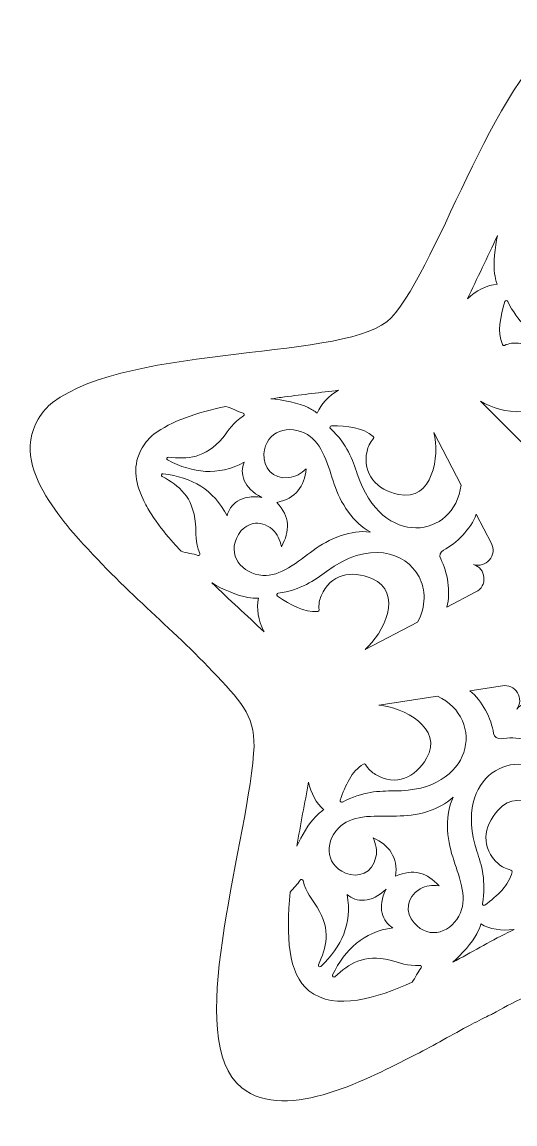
# Model space of a CAD drawing. Header units: centimetres. Extents: x -30.1 to 30.4, y -41.3 to 33.7.
# Drawn here: x 9.23 to 18.31, y -5.47 to 14.83 of the extents above; entities that cross this region are included whole.
import ezdxf

# ---------------------------------------------------------------- set-up
doc = ezdxf.new("R2010")
doc.units = ezdxf.units.CM
doc.header["$MEASUREMENT"] = 0
doc.layers.add('layer 1', color=7, linetype='Continuous')

msp = doc.modelspace()

# ---------------------------------------------------------------- linework, layer by layer
at = {"layer": 'layer 1', "color": 250, "lineweight": 9}
for points, knots in [([(9.72526, 6.02001), (9.87693, 5.78938), (10.01196, 5.60743), (10.18138, 5.41297), (10.18138, 5.41297), (11.13407, 4.31933), (11.9381, 3.72989), (12.82237, 2.7801), (12.82237, 2.7801), (13.29326, 2.27432), (13.54873, 2.01118), (13.49514, 1.36064), (13.49514, 1.36064), (13.3421, -0.49696), (12.18578, -3.91823), (13.27481, -4.79893), (13.27481, -4.79893), (14.10076, -5.46686), (15.691, -4.58108), (16.41925, -4.21857), (16.41925, -4.21857), (16.76163, -4.04816), (17.08721, -3.85697), (17.42186, -3.67758), (17.42186, -3.67758), (17.54073, -3.61386), (17.66077, -3.55162), (17.7831, -3.49232), (17.7831, -3.49232), (17.88181, -3.44448), (17.87355, -3.45161), (17.9571, -3.40345), (17.9571, -3.40345), (18.30651, -3.20198), (18.8358, -2.96221), (19.19269, -2.81252), (19.19269, -2.81252), (19.8323, -2.54423), (20.30085, -2.82341), (20.80661, -3.07045), (20.80661, -3.07045), (21.90958, -3.60923), (23.12754, -4.3965), (24.27151, -4.85128), (24.27151, -4.85128), (24.94569, -5.11926), (25.52611, -5.29836), (26.14421, -4.84859), (26.14421, -4.84859), (26.39934, -4.6629), (26.54447, -4.39657), (26.60909, -3.82901), (26.60909, -3.82901), (26.78864, -2.25167), (25.67333, 1.20471), (26.06471, 1.96043), (26.06471, 1.96043), (26.2313, 2.282), (26.82804, 2.85738), (27.09734, 3.12238), (27.09734, 3.12238), (27.09734, 3.12238), (28.22034, 4.18879), (28.22034, 4.18879), (28.22034, 4.18879), (28.66867, 4.58186), (29.45918, 5.39059), (29.78477, 5.9093), (29.78477, 5.9093), (30.18013, 6.53927), (30.40946, 7.17331), (29.71415, 7.76019), (29.71415, 7.76019), (28.89855, 8.44863), (26.34068, 8.62505), (25.20832, 8.81798), (25.20832, 8.81798), (24.60356, 8.92105), (23.83329, 8.99637), (23.51023, 9.35648), (23.51023, 9.35648), (22.78314, 10.16687), (21.75593, 13.37855), (20.68019, 14.35257), (20.68019, 14.35257), (20.59696, 14.42792), (20.47476, 14.52883), (20.35802, 14.59698), (20.35802, 14.59698), (20.0121, 14.7991), (19.72622, 14.83075), (19.36669, 14.66783), (19.36669, 14.66783), (17.99822, 14.08179), (16.93481, 10.36693), (16.02669, 9.38148), (16.02669, 9.38148), (15.29065, 8.58281), (11.22722, 8.91749), (9.7911, 7.82012), (9.7911, 7.82012), (9.69631, 7.74766), (9.60271, 7.64263), (9.52798, 7.51616), (9.52798, 7.51616), (9.2311, 7.01399), (9.42866, 6.4709), (9.72526, 6.02001)], [0, 0, 0, 0, 0.03571429, 0.03571429, 0.03571429, 0.03571429, 0.07142857, 0.07142857, 0.07142857, 0.07142857, 0.10714286, 0.10714286, 0.10714286, 0.10714286, 0.14285714, 0.14285714, 0.14285714, 0.14285714, 0.17857143, 0.17857143, 0.17857143, 0.17857143, 0.21428571, 0.21428571, 0.21428571, 0.21428571, 0.25, 0.25, 0.25, 0.25, 0.28571429, 0.28571429, 0.28571429, 0.28571429, 0.32142857, 0.32142857, 0.32142857, 0.32142857, 0.35714286, 0.35714286, 0.35714286, 0.35714286, 0.39285714, 0.39285714, 0.39285714, 0.39285714, 0.42857143, 0.42857143, 0.42857143, 0.42857143, 0.46428571, 0.46428571, 0.46428571, 0.46428571, 0.5, 0.5, 0.5, 0.5, 0.53571429, 0.53571429, 0.53571429, 0.53571429, 0.57142857, 0.57142857, 0.57142857, 0.57142857, 0.60714286, 0.60714286, 0.60714286, 0.60714286, 0.64285714, 0.64285714, 0.64285714, 0.64285714, 0.67857143, 0.67857143, 0.67857143, 0.67857143, 0.71428571, 0.71428571, 0.71428571, 0.71428571, 0.75, 0.75, 0.75, 0.75, 0.78571429, 0.78571429, 0.78571429, 0.78571429, 0.82142857, 0.82142857, 0.82142857, 0.82142857, 0.85714286, 0.85714286, 0.85714286, 0.85714286, 0.89285714, 0.89285714, 0.89285714, 0.89285714, 0.92857143, 0.92857143, 0.92857143, 0.92857143, 1, 1, 1, 1]), ([(17.98674, 10.89591), (17.79369, 10.50402), (17.60941, 10.10052), (17.43261, 9.7324), (17.43261, 9.7324), (17.58318, 9.87758), (17.78784, 9.99079), (17.9809, 10.00101), (17.9809, 10.00101), (17.95125, 10.06498), (17.94197, 10.13306), (17.932, 10.19353), (17.932, 10.19353), (17.90211, 10.37479), (17.93481, 10.69095), (17.98674, 10.89591)], [0, 0, 0, 0, 0.2, 0.2, 0.2, 0.2, 0.4, 0.4, 0.4, 0.4, 0.6, 0.6, 0.6, 0.6, 1, 1, 1, 1]), ([(18.17355, 9.68471), (18.35663, 9.30483), (18.60423, 9.11701), (18.82378, 8.95991), (18.82378, 8.95991), (20.01009, 8.11093), (19.41658, 6.89093), (18.43973, 7.07741), (18.43973, 7.07741), (18.43973, 7.07741), (17.67058, 7.84657), (17.67058, 7.84657), (17.67058, 7.84657), (18.04659, 7.61012), (18.88988, 7.48199), (18.95309, 8.12045), (18.95309, 8.12045), (18.99368, 8.53045), (18.80417, 8.87473), (18.36841, 8.91586), (18.36841, 8.91586), (18.28836, 8.92342), (18.20353, 8.91274), (18.11188, 8.8755), (18.11188, 8.8755), (18.09793, 8.86982), (18.08192, 8.87638), (18.07597, 8.89024), (18.07597, 8.89024), (17.97532, 9.12475), (18.03567, 9.39952), (18.12208, 9.6808), (18.12208, 9.6808), (18.12549, 9.69194), (18.13489, 9.69945), (18.1465, 9.70032), (18.1465, 9.70032), (18.15809, 9.7012), (18.1685, 9.6952), (18.17355, 9.68471)], [0, 0, 0, 0, 0.09090909, 0.09090909, 0.09090909, 0.09090909, 0.18181818, 0.18181818, 0.18181818, 0.18181818, 0.27272727, 0.27272727, 0.27272727, 0.27272727, 0.36363636, 0.36363636, 0.36363636, 0.36363636, 0.45454545, 0.45454545, 0.45454545, 0.45454545, 0.54545455, 0.54545455, 0.54545455, 0.54545455, 0.63636364, 0.63636364, 0.63636364, 0.63636364, 0.72727273, 0.72727273, 0.72727273, 0.72727273, 0.81818182, 0.81818182, 0.81818182, 0.81818182, 1, 1, 1, 1]), ([(15.0558, 8.04745), (14.73857, 8.00709), (14.4008, 7.96922), (14.0624, 7.92536), (14.0624, 7.92536), (13.97836, 7.91343), (13.89432, 7.90114), (13.81058, 7.88843), (13.81058, 7.88843), (14.02164, 7.876), (14.33291, 7.81166), (14.49668, 7.72839), (14.49668, 7.72839), (14.5513, 7.70061), (14.61338, 7.67121), (14.66542, 7.62362), (14.66542, 7.62362), (14.72962, 7.79422), (14.88419, 7.94702), (15.0558, 8.04745)], [0, 0, 0, 0, 0.16666667, 0.16666667, 0.16666667, 0.16666667, 0.33333333, 0.33333333, 0.33333333, 0.33333333, 0.5, 0.5, 0.5, 0.5, 0.66666667, 0.66666667, 0.66666667, 0.66666667, 1, 1, 1, 1]), ([(11.45421, 6.05334), (11.50787, 5.93717), (11.54622, 5.86683), (11.60799, 5.7734), (11.60799, 5.7734), (11.73167, 5.58624), (11.84173, 5.43863), (11.97977, 5.28092), (11.97977, 5.28092), (12.03985, 5.21227), (12.09921, 5.14606), (12.15791, 5.08199), (12.15791, 5.08199), (12.25026, 5.04961), (12.38497, 5.03814), (12.46889, 5.00445), (12.46889, 5.00445), (12.47949, 5.00019), (12.49089, 5.00255), (12.4989, 5.01063), (12.4989, 5.01063), (12.50694, 5.01872), (12.5092, 5.03021), (12.50484, 5.04073), (12.50484, 5.04073), (12.41454, 5.25924), (12.43896, 5.40337), (12.4237, 5.58934), (12.4237, 5.58934), (12.38277, 6.08808), (12.11719, 6.2922), (11.81278, 6.45812), (11.81278, 6.45812), (11.80094, 6.46458), (11.79553, 6.47832), (11.79973, 6.49116), (11.79973, 6.49116), (11.80398, 6.50398), (11.81649, 6.51176), (11.82985, 6.50995), (11.82985, 6.50995), (12.36229, 6.43674), (12.75131, 6.22708), (13.00646, 5.73261), (13.00646, 5.73261), (13.04951, 5.94375), (13.26635, 6.13321), (13.64354, 6.07488), (13.64354, 6.07488), (13.30162, 6.24451), (13.23352, 6.52428), (13.31996, 6.72168), (13.31996, 6.72168), (12.82656, 6.46445), (12.38777, 6.51716), (11.9104, 6.76403), (11.9104, 6.76403), (11.89841, 6.77024), (11.89269, 6.78381), (11.89661, 6.79677), (11.89661, 6.79677), (11.90054, 6.80967), (11.91286, 6.81777), (11.92627, 6.81621), (11.92627, 6.81621), (12.2707, 6.77651), (12.60538, 6.79038), (12.92612, 7.17445), (12.92612, 7.17445), (13.04573, 7.31768), (13.10879, 7.44958), (13.30846, 7.57619), (13.30846, 7.57619), (13.31809, 7.58228), (13.32285, 7.59296), (13.32098, 7.60419), (13.32098, 7.60419), (13.31909, 7.61542), (13.3111, 7.62393), (13.3, 7.62654), (13.3, 7.62654), (13.2133, 7.647), (13.08359, 7.72096), (12.98596, 7.7506), (12.98596, 7.7506), (12.45026, 7.63707), (11.97508, 7.47965), (11.65819, 7.23637), (11.65819, 7.23637), (11.58129, 7.17732), (11.50543, 7.09179), (11.44492, 6.98889), (11.44492, 6.98889), (11.259, 6.67274), (11.3083, 6.3689), (11.45421, 6.05334)], [0, 0, 0, 0, 0.04, 0.04, 0.04, 0.04, 0.08, 0.08, 0.08, 0.08, 0.12, 0.12, 0.12, 0.12, 0.16, 0.16, 0.16, 0.16, 0.2, 0.2, 0.2, 0.2, 0.24, 0.24, 0.24, 0.24, 0.28, 0.28, 0.28, 0.28, 0.32, 0.32, 0.32, 0.32, 0.36, 0.36, 0.36, 0.36, 0.4, 0.4, 0.4, 0.4, 0.44, 0.44, 0.44, 0.44, 0.48, 0.48, 0.48, 0.48, 0.52, 0.52, 0.52, 0.52, 0.56, 0.56, 0.56, 0.56, 0.6, 0.6, 0.6, 0.6, 0.64, 0.64, 0.64, 0.64, 0.68, 0.68, 0.68, 0.68, 0.72, 0.72, 0.72, 0.72, 0.76, 0.76, 0.76, 0.76, 0.8, 0.8, 0.8, 0.8, 0.84, 0.84, 0.84, 0.84, 0.88, 0.88, 0.88, 0.88, 0.92, 0.92, 0.92, 0.92, 1, 1, 1, 1]), ([(13.9221, 5.98254), (14.26851, 6.0533), (14.43002, 6.27606), (14.46138, 6.60097), (14.46138, 6.60097), (14.3685, 6.51164), (14.26484, 6.4519), (14.14453, 6.43818), (14.14453, 6.43818), (13.83571, 6.40296), (13.6682, 6.62891), (13.68491, 6.87611), (13.68491, 6.87611), (13.71415, 7.30813), (14.15916, 7.42984), (14.48575, 7.23176), (14.48575, 7.23176), (14.62219, 7.14903), (14.71901, 7.01099), (14.79329, 6.84149), (14.79329, 6.84149), (14.95609, 6.47007), (14.97706, 6.16489), (15.24065, 5.80105), (15.24065, 5.80105), (15.3521, 5.64723), (15.48348, 5.52397), (15.63999, 5.43923), (15.63999, 5.43923), (15.63999, 5.43923), (15.63554, 5.43941), (15.63554, 5.43941), (15.63554, 5.43941), (15.63554, 5.43941), (15.63927, 5.43702), (15.63927, 5.43702), (15.63927, 5.43702), (15.46254, 5.45792), (15.28413, 5.43283), (15.10443, 5.37131), (15.10443, 5.37131), (14.67939, 5.22574), (14.48644, 4.98839), (14.13939, 4.77855), (14.13939, 4.77855), (13.98106, 4.68278), (13.82237, 4.62571), (13.6632, 4.63665), (13.6632, 4.63665), (13.28216, 4.6629), (12.98849, 5.01872), (13.21348, 5.38873), (13.21348, 5.38873), (13.34221, 5.60043), (13.60929, 5.68864), (13.84141, 5.48195), (13.84141, 5.48195), (13.93188, 5.40139), (13.98218, 5.29285), (14.00665, 5.16636), (14.00665, 5.16636), (14.16819, 5.44999), (14.16448, 5.72511), (13.9221, 5.98254)], [0, 0, 0, 0, 0.05882353, 0.05882353, 0.05882353, 0.05882353, 0.11764706, 0.11764706, 0.11764706, 0.11764706, 0.17647059, 0.17647059, 0.17647059, 0.17647059, 0.23529412, 0.23529412, 0.23529412, 0.23529412, 0.29411765, 0.29411765, 0.29411765, 0.29411765, 0.35294118, 0.35294118, 0.35294118, 0.35294118, 0.41176471, 0.41176471, 0.41176471, 0.41176471, 0.47058824, 0.47058824, 0.47058824, 0.47058824, 0.52941176, 0.52941176, 0.52941176, 0.52941176, 0.58823529, 0.58823529, 0.58823529, 0.58823529, 0.64705882, 0.64705882, 0.64705882, 0.64705882, 0.70588235, 0.70588235, 0.70588235, 0.70588235, 0.76470588, 0.76470588, 0.76470588, 0.76470588, 0.82352941, 0.82352941, 0.82352941, 0.82352941, 0.88235294, 0.88235294, 0.88235294, 0.88235294, 1, 1, 1, 1]), ([(14.90871, 7.34438), (15.21555, 7.05509), (15.31976, 6.7623), (15.40318, 6.50555), (15.40318, 6.50555), (15.85404, 5.11816), (17.19636, 5.31534), (17.31376, 6.30286), (17.31376, 6.30286), (17.31376, 6.30286), (16.81292, 7.26847), (16.81292, 7.26847), (16.81292, 7.26847), (16.92471, 6.83858), (16.79205, 5.996), (16.16432, 6.12866), (16.16432, 6.12866), (15.76125, 6.21386), (15.49032, 6.49851), (15.58275, 6.92632), (15.58275, 6.92632), (15.59976, 7.00493), (15.63554, 7.08259), (15.69877, 7.15867), (15.69877, 7.15867), (15.70836, 7.17026), (15.70698, 7.18751), (15.69554, 7.19738), (15.69554, 7.19738), (15.50241, 7.36419), (15.22224, 7.38968), (14.92799, 7.39228), (14.92799, 7.39228), (14.91632, 7.39239), (14.90634, 7.3857), (14.90202, 7.3749), (14.90202, 7.3749), (14.89767, 7.3641), (14.90026, 7.35237), (14.90871, 7.34438)], [0, 0, 0, 0, 0.09090909, 0.09090909, 0.09090909, 0.09090909, 0.18181818, 0.18181818, 0.18181818, 0.18181818, 0.27272727, 0.27272727, 0.27272727, 0.27272727, 0.36363636, 0.36363636, 0.36363636, 0.36363636, 0.45454545, 0.45454545, 0.45454545, 0.45454545, 0.54545455, 0.54545455, 0.54545455, 0.54545455, 0.63636364, 0.63636364, 0.63636364, 0.63636364, 0.72727273, 0.72727273, 0.72727273, 0.72727273, 0.81818182, 0.81818182, 0.81818182, 0.81818182, 1, 1, 1, 1]), ([(17.54519, 4.83819), (17.65309, 4.80371), (17.72569, 4.71279), (17.7354, 4.59985), (17.7354, 4.59985), (17.74514, 4.48667), (17.68888, 4.38451), (17.58803, 4.33224), (17.58803, 4.33224), (17.58803, 4.33224), (17.05249, 4.05445), (17.05249, 4.05445), (17.05249, 4.05445), (17.12655, 4.33343), (17.06457, 4.69932), (16.93871, 4.94235), (16.93871, 4.94235), (16.90864, 5.00041), (16.93143, 5.07227), (16.98945, 5.10241), (16.98945, 5.10241), (17.23233, 5.22855), (17.49374, 5.49196), (17.59393, 5.76265), (17.59393, 5.76265), (17.59393, 5.76265), (17.87171, 5.2271), (17.87171, 5.2271), (17.87171, 5.2271), (17.92398, 5.12627), (17.9111, 5.01036), (17.83796, 4.92345), (17.83796, 4.92345), (17.76496, 4.83672), (17.65326, 4.80423), (17.54519, 4.83819)], [0, 0, 0, 0, 0.1, 0.1, 0.1, 0.1, 0.2, 0.2, 0.2, 0.2, 0.3, 0.3, 0.3, 0.3, 0.4, 0.4, 0.4, 0.4, 0.5, 0.5, 0.5, 0.5, 0.6, 0.6, 0.6, 0.6, 0.7, 0.7, 0.7, 0.7, 0.8, 0.8, 0.8, 0.8, 1, 1, 1, 1]), ([(13.94639, 4.30834), (14.36385, 4.36807), (14.6177, 4.54736), (14.8338, 4.70916), (14.8338, 4.70916), (15.60462, 5.28634), (16.29524, 5.07534), (16.53964, 4.61361), (16.53964, 4.61361), (16.66547, 4.37586), (16.67301, 4.07163), (16.51229, 3.77429), (16.51229, 3.77429), (16.51229, 3.77429), (15.54668, 3.27347), (15.54668, 3.27347), (15.54668, 3.27347), (15.88566, 3.56047), (16.26262, 4.32565), (15.67307, 4.57879), (15.67307, 4.57879), (15.29451, 4.74135), (14.90906, 4.66473), (14.73822, 4.26179), (14.73822, 4.26179), (14.70682, 4.18774), (14.69134, 4.10365), (14.69917, 4.00502), (14.69917, 4.00502), (14.70037, 3.99002), (14.68927, 3.97674), (14.67428, 3.97526), (14.67428, 3.97526), (14.42029, 3.95016), (14.17662, 4.09071), (13.93456, 4.25809), (13.93456, 4.25809), (13.92497, 4.2647), (13.92064, 4.27591), (13.92335, 4.28725), (13.92335, 4.28725), (13.92603, 4.29858), (13.93489, 4.30669), (13.94639, 4.30834)], [0, 0, 0, 0, 0.08333333, 0.08333333, 0.08333333, 0.08333333, 0.16666667, 0.16666667, 0.16666667, 0.16666667, 0.25, 0.25, 0.25, 0.25, 0.33333333, 0.33333333, 0.33333333, 0.33333333, 0.41666667, 0.41666667, 0.41666667, 0.41666667, 0.5, 0.5, 0.5, 0.5, 0.58333333, 0.58333333, 0.58333333, 0.58333333, 0.66666667, 0.66666667, 0.66666667, 0.66666667, 0.75, 0.75, 0.75, 0.75, 0.83333333, 0.83333333, 0.83333333, 0.83333333, 1, 1, 1, 1]), ([(12.72421, 4.50263), (13.05131, 4.18653), (13.36609, 3.90687), (13.68644, 3.59676), (13.68644, 3.59676), (13.68644, 3.59676), (13.67706, 3.61643), (13.67706, 3.61643), (13.67706, 3.61643), (13.58418, 3.80382), (13.5381, 4.03309), (13.58668, 4.22026), (13.58668, 4.22026), (13.51674, 4.21128), (13.44902, 4.22303), (13.3884, 4.2318), (13.3884, 4.2318), (13.20659, 4.25806), (12.91507, 4.38477), (12.73538, 4.4962), (12.73538, 4.4962), (12.73166, 4.49848), (12.72794, 4.50061), (12.72421, 4.50263)], [0, 0, 0, 0, 0.14285714, 0.14285714, 0.14285714, 0.14285714, 0.28571429, 0.28571429, 0.28571429, 0.28571429, 0.42857143, 0.42857143, 0.42857143, 0.42857143, 0.57142857, 0.57142857, 0.57142857, 0.57142857, 0.71428571, 0.71428571, 0.71428571, 0.71428571, 1, 1, 1, 1]), ([(18.33986, 2.17202), (18.40665, 2.26356), (18.51589, 2.30375), (18.62614, 2.27728), (18.62614, 2.27728), (18.73659, 2.25079), (18.81576, 2.16512), (18.83352, 2.05295), (18.83352, 2.05295), (18.83352, 2.05295), (18.9279, 1.45708), (18.9279, 1.45708), (18.9279, 1.45708), (18.68661, 1.61544), (18.31987, 1.67222), (18.04953, 1.62958), (18.04953, 1.62958), (17.98495, 1.61939), (17.92396, 1.66369), (17.91369, 1.72826), (17.91369, 1.72826), (17.87072, 1.99855), (17.70337, 2.3298), (17.47819, 2.51036), (17.47819, 2.51036), (17.47819, 2.51036), (18.07407, 2.60473), (18.07407, 2.60473), (18.07407, 2.60473), (18.18624, 2.6225), (18.29217, 2.57365), (18.35151, 2.47682), (18.35151, 2.47682), (18.41076, 2.38013), (18.40627, 2.26382), (18.33986, 2.17202)], [0, 0, 0, 0, 0.1, 0.1, 0.1, 0.1, 0.2, 0.2, 0.2, 0.2, 0.3, 0.3, 0.3, 0.3, 0.4, 0.4, 0.4, 0.4, 0.5, 0.5, 0.5, 0.5, 0.6, 0.6, 0.6, 0.6, 0.7, 0.7, 0.7, 0.7, 0.8, 0.8, 0.8, 0.8, 1, 1, 1, 1]), ([(15.12925, 0.46224), (15.50065, 0.66198), (15.81138, 0.66837), (16.08132, 0.66643), (16.08132, 0.66643), (17.54008, 0.65598), (17.77702, 1.99184), (16.87713, 2.41516), (16.87713, 2.41516), (16.87713, 2.41516), (15.80277, 2.24498), (15.80277, 2.24498), (15.80277, 2.24498), (16.24595, 2.21525), (17.00349, 1.82324), (16.67934, 1.26955), (16.67934, 1.26955), (16.47121, 0.91403), (16.11553, 0.74688), (15.73882, 0.96972), (15.73882, 0.96972), (15.66961, 1.01067), (15.60725, 1.06916), (15.55501, 1.15318), (15.55501, 1.15318), (15.54706, 1.16594), (15.53024, 1.17007), (15.51727, 1.16234), (15.51727, 1.16234), (15.29801, 1.03179), (15.18532, 0.77401), (15.0899, 0.49565), (15.0899, 0.49565), (15.08612, 0.48463), (15.08929, 0.47304), (15.09818, 0.46553), (15.09818, 0.46553), (15.10706, 0.45799), (15.119, 0.45673), (15.12925, 0.46224)], [0, 0, 0, 0, 0.09090909, 0.09090909, 0.09090909, 0.09090909, 0.18181818, 0.18181818, 0.18181818, 0.18181818, 0.27272727, 0.27272727, 0.27272727, 0.27272727, 0.36363636, 0.36363636, 0.36363636, 0.36363636, 0.45454545, 0.45454545, 0.45454545, 0.45454545, 0.54545455, 0.54545455, 0.54545455, 0.54545455, 0.63636364, 0.63636364, 0.63636364, 0.63636364, 0.72727273, 0.72727273, 0.72727273, 0.72727273, 0.81818182, 0.81818182, 0.81818182, 0.81818182, 1, 1, 1, 1]), ([(17.7059, -1.40981), (17.78108, -0.99486), (17.69114, -0.69737), (17.60588, -0.44124), (17.60588, -0.44124), (17.14516, 0.9429), (18.34244, 1.58104), (19.0231, 0.85602), (19.0231, 0.85602), (19.0231, 0.85602), (19.19325, -0.21835), (19.19325, -0.21835), (19.19325, -0.21835), (19.02803, 0.19393), (18.42111, 0.79328), (17.99469, 0.3139), (17.99469, 0.3139), (17.72089, 0.00606), (17.67182, -0.38385), (18.00017, -0.67324), (18.00017, -0.67324), (18.06051, -0.72642), (18.1354, -0.76765), (18.23145, -0.79139), (18.23145, -0.79139), (18.24607, -0.79499), (18.25516, -0.80972), (18.25183, -0.82441), (18.25183, -0.82441), (18.19542, -1.07331), (17.9851, -1.26012), (17.74984, -1.4369), (17.74984, -1.4369), (17.74054, -1.44391), (17.72853, -1.44447), (17.71862, -1.43835), (17.71862, -1.43835), (17.70872, -1.43223), (17.70383, -1.42125), (17.7059, -1.40981)], [0, 0, 0, 0, 0.09090909, 0.09090909, 0.09090909, 0.09090909, 0.18181818, 0.18181818, 0.18181818, 0.18181818, 0.27272727, 0.27272727, 0.27272727, 0.27272727, 0.36363636, 0.36363636, 0.36363636, 0.36363636, 0.45454545, 0.45454545, 0.45454545, 0.45454545, 0.54545455, 0.54545455, 0.54545455, 0.54545455, 0.63636364, 0.63636364, 0.63636364, 0.63636364, 0.72727273, 0.72727273, 0.72727273, 0.72727273, 0.81818182, 0.81818182, 0.81818182, 0.81818182, 1, 1, 1, 1]), ([(14.50717, 0.83095), (14.43675, 0.44891), (14.35728, 0.0458), (14.28988, -0.35167), (14.28988, -0.35167), (14.3738, -0.16201), (14.51607, 0.07542), (14.63476, 0.19259), (14.63476, 0.19259), (14.67836, 0.23564), (14.72588, 0.28526), (14.78747, 0.31959), (14.78747, 0.31959), (14.64415, 0.43581), (14.54741, 0.63406), (14.50717, 0.83095)], [0, 0, 0, 0, 0.2, 0.2, 0.2, 0.2, 0.4, 0.4, 0.4, 0.4, 0.6, 0.6, 0.6, 0.6, 1, 1, 1, 1]), ([(16.10974, -0.90405), (16.15201, -0.55301), (15.99169, -0.3294), (15.69331, -0.19702), (15.69331, -0.19702), (15.74872, -0.31337), (15.77266, -0.43057), (15.74768, -0.54908), (15.74768, -0.54908), (15.68355, -0.85321), (15.41625, -0.94077), (15.187, -0.84683), (15.187, -0.84683), (14.78631, -0.68262), (14.81141, -0.22195), (15.1025, 0.02536), (15.1025, 0.02536), (15.2241, 0.12868), (15.38565, 0.17694), (15.56993, 0.19386), (15.56993, 0.19386), (15.97377, 0.23101), (16.26996, 0.15451), (16.6984, 0.28968), (16.6984, 0.28968), (16.87955, 0.34686), (17.03801, 0.43256), (17.16785, 0.55429), (17.16785, 0.55429), (17.16785, 0.55429), (17.16626, 0.55013), (17.16626, 0.55013), (17.16626, 0.55013), (17.16626, 0.55013), (17.16972, 0.55292), (17.16972, 0.55292), (17.16972, 0.55292), (17.09407, 0.39183), (17.06154, 0.21462), (17.06314, 0.0247), (17.06314, 0.0247), (17.06698, -0.42457), (17.23126, -0.6826), (17.32072, -1.07817), (17.32072, -1.07817), (17.36156, -1.25865), (17.36558, -1.42722), (17.30492, -1.57478), (17.30492, -1.57478), (17.15966, -1.92804), (16.72931, -2.09428), (16.44929, -1.76393), (16.44929, -1.76393), (16.28911, -1.57493), (16.28979, -1.29365), (16.55922, -1.1387), (16.55922, -1.1387), (16.66422, -1.07832), (16.78307, -1.06487), (16.91084, -1.08162), (16.91084, -1.08162), (16.69274, -0.83875), (16.43053, -0.75537), (16.10974, -0.90405)], [0, 0, 0, 0, 0.05882353, 0.05882353, 0.05882353, 0.05882353, 0.11764706, 0.11764706, 0.11764706, 0.11764706, 0.17647059, 0.17647059, 0.17647059, 0.17647059, 0.23529412, 0.23529412, 0.23529412, 0.23529412, 0.29411765, 0.29411765, 0.29411765, 0.29411765, 0.35294118, 0.35294118, 0.35294118, 0.35294118, 0.41176471, 0.41176471, 0.41176471, 0.41176471, 0.47058824, 0.47058824, 0.47058824, 0.47058824, 0.52941176, 0.52941176, 0.52941176, 0.52941176, 0.58823529, 0.58823529, 0.58823529, 0.58823529, 0.64705882, 0.64705882, 0.64705882, 0.64705882, 0.70588235, 0.70588235, 0.70588235, 0.70588235, 0.76470588, 0.76470588, 0.76470588, 0.76470588, 0.82352941, 0.82352941, 0.82352941, 0.82352941, 0.88235294, 0.88235294, 0.88235294, 0.88235294, 1, 1, 1, 1]), ([(14.17049, -1.19515), (14.08599, -2.00756), (14.12886, -2.70342), (14.51236, -3.01213), (14.51236, -3.01213), (14.9905, -3.397), (15.78116, -3.1428), (16.41071, -2.85737), (16.41071, -2.85737), (16.46906, -2.77972), (16.52147, -2.65931), (16.57873, -2.59179), (16.57873, -2.59179), (16.58611, -2.58309), (16.58748, -2.5715), (16.58234, -2.56136), (16.58234, -2.56136), (16.57718, -2.55118), (16.56702, -2.54541), (16.55566, -2.54623), (16.55566, -2.54623), (16.31979, -2.56286), (16.19076, -2.49417), (16.0095, -2.44992), (16.0095, -2.44992), (15.52336, -2.33122), (15.24582, -2.51871), (14.99222, -2.75512), (14.99222, -2.75512), (14.98234, -2.76433), (14.9676, -2.76513), (14.95676, -2.75707), (14.95676, -2.75707), (14.94595, -2.74899), (14.9425, -2.73468), (14.94845, -2.72257), (14.94845, -2.72257), (15.18608, -2.24051), (15.5079, -1.93762), (16.05765, -1.85175), (16.05765, -1.85175), (15.87092, -1.7442), (15.75965, -1.47864), (15.93413, -1.13914), (15.93413, -1.13914), (15.66518, -1.41001), (15.37823, -1.38623), (15.21823, -1.24188), (15.21823, -1.24188), (15.30646, -1.79126), (15.11783, -2.19093), (14.73281, -2.56588), (14.73281, -2.56588), (14.72313, -2.57529), (14.70845, -2.57644), (14.69741, -2.56863), (14.69741, -2.56863), (14.68639, -2.56083), (14.68259, -2.54656), (14.68832, -2.53433), (14.68832, -2.53433), (14.83478, -2.22009), (14.92733, -1.89817), (14.66423, -1.47253), (14.66423, -1.47253), (14.56612, -1.31381), (14.46091, -1.2123), (14.40384, -0.98286), (14.40384, -0.98286), (14.40111, -0.97179), (14.39248, -0.96392), (14.38123, -0.96214), (14.38123, -0.96214), (14.36997, -0.96039), (14.35936, -0.96527), (14.35338, -0.97499), (14.35338, -0.97499), (14.30687, -1.05024), (14.22231, -1.12057), (14.17049, -1.19515)], [0, 0, 0, 0, 0.04761905, 0.04761905, 0.04761905, 0.04761905, 0.0952381, 0.0952381, 0.0952381, 0.0952381, 0.14285714, 0.14285714, 0.14285714, 0.14285714, 0.19047619, 0.19047619, 0.19047619, 0.19047619, 0.23809524, 0.23809524, 0.23809524, 0.23809524, 0.28571429, 0.28571429, 0.28571429, 0.28571429, 0.33333333, 0.33333333, 0.33333333, 0.33333333, 0.38095238, 0.38095238, 0.38095238, 0.38095238, 0.42857143, 0.42857143, 0.42857143, 0.42857143, 0.47619048, 0.47619048, 0.47619048, 0.47619048, 0.52380952, 0.52380952, 0.52380952, 0.52380952, 0.57142857, 0.57142857, 0.57142857, 0.57142857, 0.61904762, 0.61904762, 0.61904762, 0.61904762, 0.66666667, 0.66666667, 0.66666667, 0.66666667, 0.71428571, 0.71428571, 0.71428571, 0.71428571, 0.76190476, 0.76190476, 0.76190476, 0.76190476, 0.80952381, 0.80952381, 0.80952381, 0.80952381, 0.85714286, 0.85714286, 0.85714286, 0.85714286, 0.9047619, 0.9047619, 0.9047619, 0.9047619, 1, 1, 1, 1]), ([(17.15935, -2.48748), (17.31978, -2.35055), (17.52228, -2.12289), (17.60225, -1.96342), (17.60225, -1.96342), (17.62972, -1.90866), (17.66225, -1.84811), (17.67584, -1.77893), (17.67584, -1.77893), (17.83806, -1.88414), (18.07017, -1.91286), (18.2773, -1.88391), (18.2773, -1.88391), (18.2773, -1.88391), (18.2933, -1.88191), (18.2933, -1.88191), (18.2933, -1.88191), (18.24743, -1.90803), (18.2441, -1.90769), (18.17364, -1.94204), (18.17364, -1.94204), (17.82603, -2.11149), (17.50145, -2.31023), (17.15935, -2.48748)], [0, 0, 0, 0, 0.14285714, 0.14285714, 0.14285714, 0.14285714, 0.28571429, 0.28571429, 0.28571429, 0.28571429, 0.42857143, 0.42857143, 0.42857143, 0.42857143, 0.57142857, 0.57142857, 0.57142857, 0.57142857, 0.71428571, 0.71428571, 0.71428571, 0.71428571, 1, 1, 1, 1])]:
    msp.add_open_spline(points, degree=3, knots=knots, dxfattribs=at)

doc.saveas('drawing.dxf')
